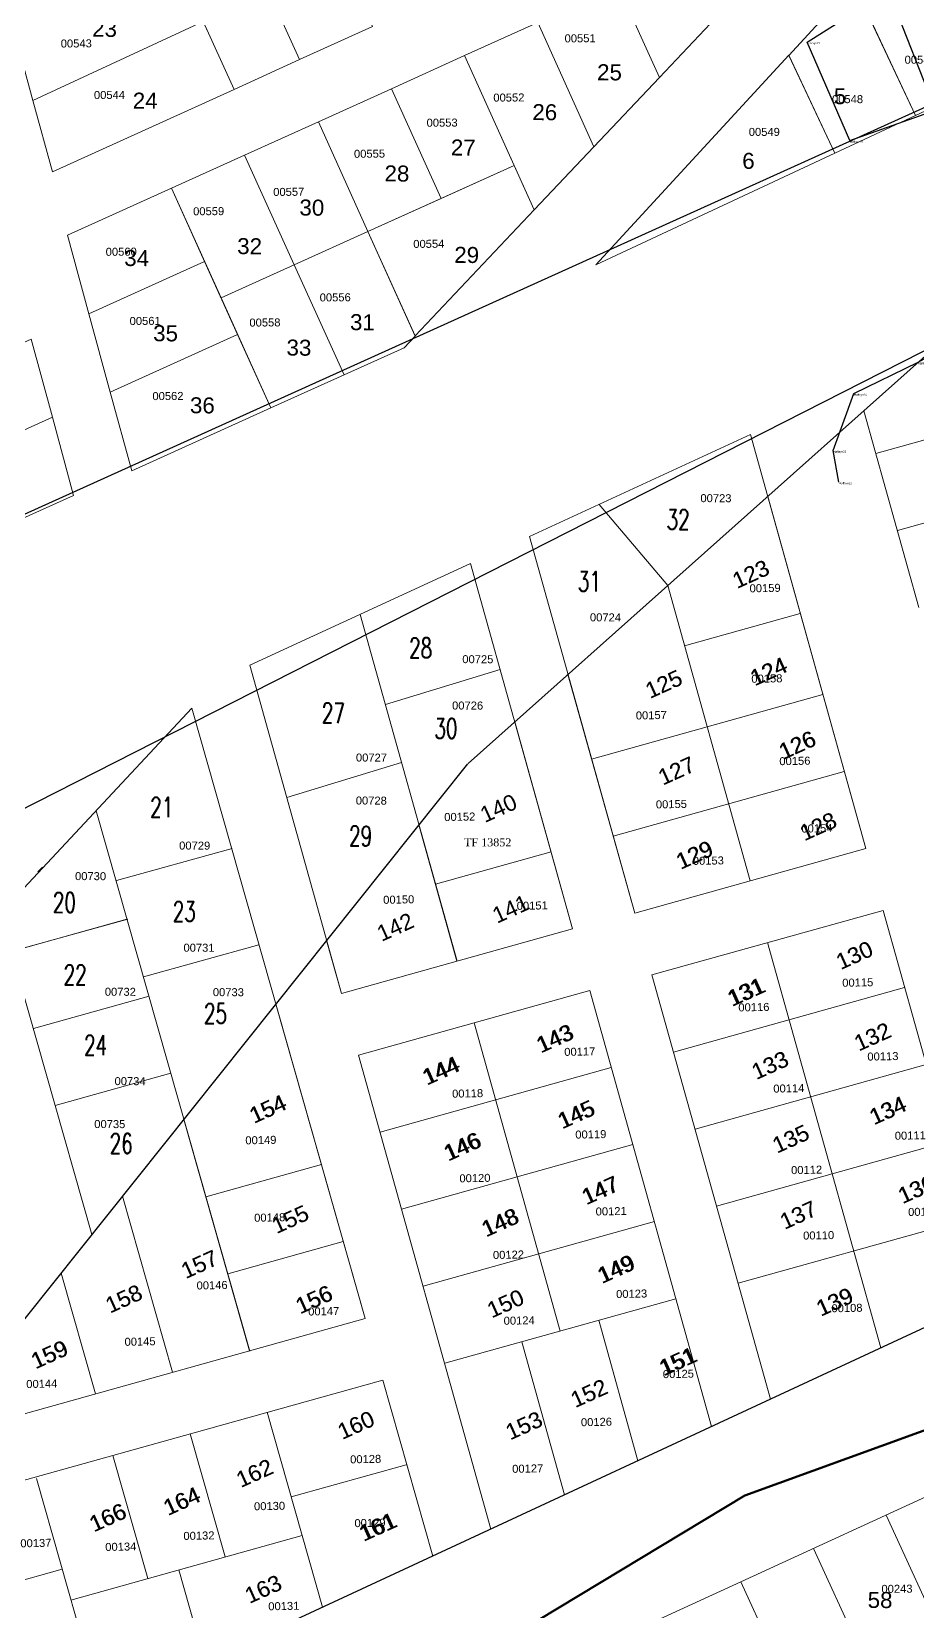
# Model space of a CAD drawing. Header units: metres. Extents: x 251686 to 255059, y 1627526 to 1631912.
# Drawn here: x 253431.5 to 253542.2, y 1629993.5 to 1630190.9 of the extents above; entities that cross this region are included whole.
import ezdxf
from ezdxf.enums import TextEntityAlignment as Align

# ---------------------------------------------------------------- set-up
doc = ezdxf.new("R2010")
doc.units = ezdxf.units.M
doc.header["$MEASUREMENT"] = 0
for name, color, linetype in [('A_revoir_niveau_0', 7, 'Continuous'), ('limites_parcelles', 7, 'Continuous'), ('limites_sections', 7, 'Continuous'), ('limites_tf', 7, 'Continuous'), ('numero_lot', 7, 'Continuous'), ('numero_parcelle', 7, 'Continuous')]:
    doc.layers.add(name, color=color, linetype=linetype)
doc.layers.add('Numero_TF', color=7, linetype='Continuous', lineweight=0)
doc.styles.add('Style-Arial', font='arial.ttf')
doc.styles.add('Style-FANCY', font='times.ttf')
doc.styles.add('Style-STANDARD', font='STANDARD.shx')
doc.styles.add('Styledgn000', font='dgn000.shx')

# ---------------------------------------------------------------- blocks, each defined once
blk = doc.blocks.new('*U125')
at = {"color": 7, "linetype": 'Continuous', "lineweight": 30}
for p, q in [((0.424759, 34.519368, 0.000007), (0.912737, 50.202607, 0.000007)), ((0.912737, 50.202607, 0.000007), (21.815799, 48.375721, 0.000007)), ((21.815799, 48.375721, 0.000007), (21.33018, 33.126481, 0.000007)), ((-14.366186, 14.83066, 0.000007), (-21.074376, 35.133549, 0.000007)), ((-21.074376, 35.133549, 0.000007), (-11.355527, 34.972944, 0.000007)), ((-11.355527, 34.972944, 0.000007), (0.424759, 34.519368, 0.000007)), ((-5.544273, 18.602794, 0.000007), (-11.355527, 34.972944, 0.000007)), ((0.424759, 34.519368, 0.000007), (21.33018, 33.126481, 0.000007)), ((-40.753208, 32.416124, 0.000007), (-33.436425, 32.909189, 0.000007)), ((-32.003922, 7.504339, 0.000007), (-40.753208, 32.416124, 0.000007)), ((-33.436425, 32.909189, 0.000007), (-29.508968, 33.084341, 0.000007)), ((-29.508968, 33.084341, 0.000007), (-22.431405, 11.434797, 0.000007)), ((26.973159, 32.809284, 0.000007), (-5.544273, 18.602794, 0.000007)), ((21.33018, 33.126481, 0.000007), (26.973159, 32.809284, 0.000007)), ((-5.544273, 18.602794, 0.000007), (-14.366186, 14.83066, 0.000007)), ((50.608737, 11.216902, 0.000007), (64.558169, 17.400906, 0.000007)), ((64.558169, 17.400906, 0.000007), (68.46952, 5.505061, 0.000007)), ((-59.893992, 11.480442, 0.000007), (-48.525256, 15.365228, 0.000007)), ((-48.525256, 15.365228, 0.000007), (-43.153327, 2.155467, 0.000007)), ((-61.12722, 13.730821, 0.000007), (-59.893992, 11.480442, 0.000007)), ((-70.062342, 5.065506, 0.000007), (-59.893992, 11.480442, 0.000007)), ((-54.032371, -3.465059, 0.000007), (-59.893992, 11.480442, 0.000007)), ((-22.431405, 11.434797, 0.000007), (-32.003922, 7.504339, 0.000007)), ((22.93396, 0.179315, 0.000007), (50.608737, 11.216902, 0.000007)), ((50.608737, 11.216902, 0.000007), (53.111684, 2.402923, 0.000007)), ((-64.706134, -7.260841, 0.000007), (-70.062342, 5.065506, 0.000007)), ((-43.153327, 2.155467, 0.000007), (-54.032371, -3.465059, 0.000007)), ((13.334092, -4.565, 0.000007), (22.93396, 0.179315, 0.000007)), ((-64.706134, -7.260841, 0.000007), (-54.032371, -3.465059, 0.000007)), ((4.065266, -9.011877, 0.000007), (13.334092, -4.565, 0.000007)), ((9.463608, -30.711784, 0.000007), (4.065266, -9.011877, 0.000007)), ((-11.888592, -16.073073, 0.000007), (-3.031716, -12.104795, 0.000007)), ((-3.031716, -12.104795, 0.000007), (2.366423, -32.767342, 0.000007)), ((-21.99105, -20.128371, 0.000007), (-11.888592, -16.073073, 0.000007)), ((-32.624524, -25.676973, 0.000007), (-21.99105, -20.128371, 0.000007)), ((-29.05057, -40.835853, 0.000007), (-32.624524, -25.676973, 0.000007)), ((-52.723416, -33.01474, 0.000007), (-41.063352, -27.910447, 0.000007)), ((-41.063352, -27.910447, 0.000007), (-35.876208, -42.612248, 0.000007)), ((-56.165445, -34.950888, 0.000007), (-52.723416, -33.01474, 0.000007)), ((-52.723416, -33.01474, 0.000007), (-52.165762, -33.260012, 0.000007)), ((-64.21641, -38.87483, 0.000007), (-56.165445, -34.950888, 0.000007)), ((-66.789287, -45.989095, 0.000007), (-64.21641, -38.87483, 0.000007)), ((-66.079708, -49.935867, 0.000007), (-66.789287, -45.989095, 0.000007))]:
    blk.add_line(p, q, dxfattribs=at)
at = {"color": 7, "linetype": 'Continuous', "lineweight": 30, "style": 'Style-Arial'}
for s, height, p in [('etalfaye9', 0.25, (0.912737, 50.202607, 0.000007)), ('etalfaye1', 0.25, (21.815799, 48.375721, 0.000007)), ('etalfaye6', 0.25, (-21.074376, 35.133549, 0.000007)), ('etalfaye7', 0.25, (-11.355527, 34.972944, 0.000007)), ('etalfaye8', 0.25, (0.424759, 34.519368, 0.000007)), ('etalfaye14', 0.25, (-40.753208, 32.416124, 0.000007)), ('etalfaye10', 0.25, (-33.436425, 32.909189, 0.000007)), ('etalfaye11', 0.25, (-29.508968, 33.084341, 0.000007)), ('etalfaye2', 0.25, (21.33018, 33.126481, 0.000007)), ('etalfaye3', 0.25, (26.973159, 32.809284, 0.000007)), ('Fondation', 1, (-16.445344, 27.328313, 0.000007)), ('etalfaye4', 0.25, (-5.544273, 18.602794, 0.000007)), ('etalfaye42', 0.25, (64.558169, 17.400906, 0.000007)), ('etalfaye17', 0.25, (-48.525256, 15.365228, 0.000007)), ('etalfaye5', 0.25, (-14.366186, 14.83066, 0.000007)), ('etalfaye15', 0.25, (-61.12722, 13.730821, 0.000007)), ('etalfaye16', 0.25, (-59.893992, 11.480442, 0.000007)), ('etalfaye12', 0.25, (-22.431405, 11.434797, 0.000007)), ('etalfaye41', 0.25, (50.608737, 11.216902, 0.000007)), ('DSCOS', 1, (-54.100599, 7.292217, 0.000007)), ('etalfaye13', 0.25, (-32.003922, 7.504339, 0.000007)), ('etalfaye21', 0.25, (-70.062342, 5.065506, 0.000007)), ('etalfaye43', 0.25, (68.46952, 5.505061, 0.000007)), ('etalfaye18', 0.25, (-43.153327, 2.155467, 0.000007)), ('etalfaye40', 0.25, (53.111684, 2.402923, 0.000007)), ('etalfaye39', 0.25, (22.93396, 0.179315, 0.000007)), ('etalfaye19', 0.25, (-54.032371, -3.465059, 0.000007)), ('etalfaye38', 0.25, (13.334092, -4.565, 0.000007)), ('etalfaye20', 0.25, (-64.706134, -7.260841, 0.000007)), ('etalfaye37', 0.25, (4.065266, -9.011877, 0.000007)), ('etalfaye34', 0.25, (-3.031716, -12.104795, 0.000007)), ('etalfaye33', 0.25, (-11.888592, -16.073073, 0.000007)), ('etalfaye32', 0.25, (-21.99105, -20.128371, 0.000007)), ('etalfaye31', 0.25, (-32.624524, -25.676973, 0.000007)), ('etalfaye28', 0.25, (-41.063352, -27.910447, 0.000007)), ('etalfaye36', 0.25, (9.463608, -30.711784, 0.000007)), ('etalfaye26', 0.25, (-52.723416, -33.01474, 0.000007)), ('etalfaye27', 0.25, (-52.165762, -33.260012, 0.000007)), ('etalfaye35', 0.25, (2.366423, -32.767342, 0.000007)), ('etalfaye25', 0.25, (-56.165445, -34.950888, 0.000007)), ('etalfaye24', 0.25, (-64.21641, -38.87483, 0.000007)), ('etalfaye30', 0.25, (-29.05057, -40.835853, 0.000007)), ('etalfaye29', 0.25, (-35.876208, -42.612248, 0.000007)), ('etalfaye23', 0.25, (-66.789287, -45.989095, 0.000007)), ('etalfaye22', 0.25, (-66.079708, -49.935867, 0.000007))]:
    blk.add_text(s, height=height, rotation=359.3981, dxfattribs=at).set_placement(p, align=Align.TOP_LEFT)

msp = doc.modelspace()

# ---------------------------------------------------------------- linework, layer by layer
at = {"layer": 'A_revoir_niveau_0', "color": 4, "linetype": 'Continuous', "lineweight": 13}
msp.add_line((253432.309265, 1630085.91767), (253432.873312, 1630086.522515), dxfattribs=at)
at = {"layer": 'A_revoir_niveau_0', "color": 7, "linetype": 'Continuous', "lineweight": 13, "flags": 128}
for points in [[(253491.914668, 1630104.692804), (253491.919233, 1630104.692788), (253491.910528, 1630104.692819)], [(253491.914673, 1630104.692812), (253491.916496, 1630104.692805), (253491.914673, 1630104.692812), (253491.91285, 1630104.692819)]]:
    msp.add_lwpolyline(points, close=True, dxfattribs=at)
for points in [[(253491.914668, 1630104.692805), (253491.914668, 1630104.692805), (253491.914668, 1630104.692805)], [(253450.546066, 1630055.002971), (253450.546066, 1630055.002971)]]:
    msp.add_lwpolyline(points, dxfattribs=at)
at = {"layer": 'A_revoir_niveau_0', "color": 7, "linetype": 'Continuous', "lineweight": 13}
msp.add_circle((253450.546066, 1630055.002972), 0.002646, dxfattribs=at)
at = {"layer": 'limites_parcelles', "color": 7, "linetype": 'Continuous', "lineweight": 0}
for p, q in [((253565.962109, 1630146.288258), (253537.062823, 1630138.222462)), ((253542.439363, 1630118.95894), (253535.548011, 1630143.543962)), ((253493.751986, 1630127.853692), (253521.381474, 1630140.57514)), ((253535.80879, 1630088.833814), (253521.381474, 1630140.57514)), ((253568.650379, 1630136.656497), (253539.751093, 1630128.590701)), ((253535.800637, 1630088.832694), (253523.528325, 1630132.842254)), ((253502.459204, 1630131.862757), (253511.040162, 1630121.719794)), ((253493.751986, 1630127.853692), (253506.908483, 1630080.758325)), ((253458.787851, 1630111.755152), (253486.391461, 1630124.464685)), ((253486.391461, 1630124.464685), (253499.141192, 1630078.823422)), ((253511.03211, 1630121.717263), (253521.347969, 1630084.792807)), ((253472.589692, 1630118.109935), (253484.693042, 1630074.786671)), ((253513.140891, 1630114.168606), (253527.590552, 1630118.206504)), ((253470.239885, 1630070.747937), (253458.787851, 1630111.755152)), ((253475.743408, 1630106.836452), (253490.089444, 1630111.227529)), ((253498.558984, 1630110.617188), (253506.901315, 1630080.756898)), ((253501.517767, 1630100.018445), (253530.417089, 1630108.094241)), ((253427.626023, 1630080.757219), (253451.527267, 1630106.387214)), ((253473.216688, 1630030.125703), (253451.527267, 1630106.387214)), ((253491.907558, 1630104.690145), (253499.134283, 1630078.821906)), ((253463.406536, 1630095.216658), (253477.758223, 1630099.609465)), ((253504.209041, 1630090.387674), (253533.108363, 1630098.463469)), ((253458.788446, 1630026.022189), (253439.576645, 1630093.572217)), ((253479.931001, 1630091.806268), (253484.686626, 1630074.785001)), ((253456.57113, 1630088.871966), (253442.123193, 1630084.837705)), ((253481.996352, 1630084.415769), (253496.44301, 1630088.452678)), ((253506.901315, 1630080.756898), (253535.800637, 1630088.832694)), ((253509.063522, 1630073.049048), (253537.952844, 1630081.12488)), ((253537.952844, 1630081.12488), (253551.666162, 1630032.125089)), ((253439.046344, 1630040.602578), (253427.626023, 1630080.757219)), ((253428.98532, 1630075.977838), (253443.433258, 1630080.012099)), ((253443.52572, 1630080.037917), (253429.077782, 1630076.003656)), ((253470.233961, 1630070.746114), (253468.388783, 1630077.352814)), ((253470.233961, 1630070.746114), (253499.134283, 1630078.821906)), ((253523.498183, 1630077.087), (253537.655618, 1630026.455596)), ((253459.932976, 1630076.832157), (253445.485038, 1630072.797896)), ((253523.872403, 1630020.045279), (253509.063522, 1630073.049048)), ((253511.754792, 1630063.417276), (253540.644114, 1630071.493108)), ((253418.472581, 1630014.839357), (253462.045779, 1630069.403395)), ((253446.215197, 1630070.40607), (253431.767259, 1630066.371809)), ((253473.211437, 1630030.125108), (253462.040058, 1630069.401665)), ((253472.387179, 1630063.041296), (253501.286502, 1630071.117092)), ((253501.286502, 1630071.117092), (253516.51004, 1630016.631817)), ((253497.595921, 1630028.552129), (253486.83383, 1630067.076205)), ((253488.933609, 1630003.811218), (253472.387179, 1630063.041296)), ((253475.078449, 1630053.409524), (253503.977772, 1630061.48532)), ((253514.447066, 1630053.786501), (253543.336388, 1630061.862333)), ((253448.904673, 1630060.774222), (253434.456735, 1630056.739961)), ((253458.764786, 1630026.090199), (253450.542035, 1630055.002052)), ((253477.769723, 1630043.778753), (253506.669045, 1630051.854548)), ((253517.139339, 1630044.155726), (253546.028662, 1630052.231557)), ((253467.739796, 1630049.360973), (253453.29415, 1630045.32706)), ((253449.132022, 1630023.400933), (253442.874344, 1630045.399651)), ((253480.460997, 1630034.147981), (253509.360319, 1630042.223777)), ((253519.831613, 1630034.52495), (253548.720935, 1630042.600782)), ((253470.476116, 1630039.743039), (253456.029466, 1630035.70813)), ((253439.500254, 1630020.710663), (253435.208663, 1630035.800243)), ((253483.152267, 1630024.516209), (253512.051589, 1630032.592005)), ((253473.211437, 1630030.125108), (253418.873341, 1630014.951039)), ((253507.312537, 1630012.35097), (253502.410807, 1630029.897767)), ((253498.123073, 1630008.081094), (253492.780035, 1630027.206494)), ((253475.400691, 1630022.43016), (253421.02556, 1630007.246224)), ((253481.658362, 1630000.429442), (253475.400691, 1630022.43016)), ((253467.883183, 1629994.029095), (253460.95304, 1630018.395255)), ((253455.698784, 1630000.316093), (253451.321276, 1630015.705985)), ((253446.066016, 1629997.625826), (253441.688508, 1630013.015719)), ((253440.820641, 1629979.513631), (253432.115993, 1630010.118233)), ((253478.358489, 1630011.835421), (253463.961892, 1630007.815331)), ((253520.15257, 1629997.222573), (253547.572164, 1630009.796001)), ((253550.837629, 1629978.289401), (253538.33289, 1630005.55839)), ((253465.330549, 1630003.005363), (253436.434252, 1629994.936556)), ((253541.746968, 1629974.121497), (253529.24323, 1630001.390477)), ((253435.340123, 1629998.783528), (253420.11068, 1629994.530442)), ((253453.411635, 1629986.419253), (253449.917923, 1629998.701937)), ((253485.762871, 1629981.453791), (253520.15257, 1629997.222573)), ((253532.6573, 1629969.952584), (253520.15257, 1629997.222573))]:
    msp.add_line(p, q, dxfattribs=at)
at = {"layer": 'limites_parcelles', "color": 7, "linetype": 'Continuous', "lineweight": 0, "elevation": 0.000001, "flags": 128}
for points in [[(253464.346168, 1630161.783365), (253473.566541, 1630165.954712), (253479.476871, 1630152.897516), (253478.07434, 1630151.435984), (253470.567778, 1630148.038843), (253464.346168, 1630161.783365)], [(253455.207834, 1630157.648933), (253464.348162, 1630161.777363), (253470.567778, 1630148.038843), (253461.429444, 1630143.90441), (253455.207834, 1630157.648933)]]:
    msp.add_lwpolyline(points, dxfattribs=at)
at = {"layer": 'limites_parcelles', "color": 7, "linetype": 'Continuous', "lineweight": 0}
for points in [[(253504.818668, 1630196.617002, 0.000001), (253532.678883, 1630209.221833, 0.000001), (253509.994732, 1630185.216575, 0.000001)], [(253458.116939, 1630202.629911, 0.000001), (253467.43383, 1630206.340156, 0.000001), (253474.131385, 1630191.588135, 0.000001), (253465.013041, 1630187.444681, 0.000001)], [(253449.738441, 1630199.293683, 0.000001), (253458.116939, 1630202.629911, 0.000001), (253465.013041, 1630187.444681, 0.000001), (253456.819136, 1630183.72026, 0.000001)], [(253449.449112, 1630199.934986, 0.000001), (253452.969003, 1630192.189296, 0.000001), (253431.679683, 1630182.345585, 0.000001), (253429.239033, 1630191.275146, 0.000001)], [(253547.387703, 1630197.583424, 0.000001), (253536.373305, 1630192.433955, 0.000001), (253542.013781, 1630180.472042, 0.000001), (253553.031174, 1630185.615508, 0.000001)], [(253504.830673, 1630196.621989, 0.000001), (253509.997725, 1630185.209572, 0.000001), (253501.803649, 1630176.547148, 0.000001), (253494.776905, 1630192.073515, 0.000001)], [(253534.308887, 1630196.81112, 0.000001), (253542.013781, 1630180.472042, 0.000001), (253531.923842, 1630175.760606, 0.000001), (253526.168619, 1630187.964639, 0.000001)], [(253452.969003, 1630192.189296, 0.000001), (253456.819137, 1630183.72126, 0.000001), (253434.122323, 1630173.406022, 0.000001), (253431.679683, 1630182.345585, 0.000001)], [(253494.776905, 1630192.073515, 0.000001), (253501.807639, 1630176.537144, 0.000001), (253494.358394, 1630168.66794, 0.000001), (253485.638571, 1630187.940082, 0.000001)], [(253476.500234, 1630183.80365, 0.000001), (253485.638569, 1630187.938082, 0.000001), (253491.844213, 1630174.225576, 0.000001), (253482.705877, 1630170.090144, 0.000001)], [(253526.163631, 1630187.975645, 0.000001), (253531.923842, 1630175.760606, 0.000001), (253502.041215, 1630161.807891, 0.000001)], [(253467.360899, 1630179.668218, 0.000001), (253476.499234, 1630183.803651, 0.000001), (253482.704877, 1630170.090145, 0.000001), (253473.566542, 1630165.955712, 0.000001)], [(253458.141525, 1630175.49687, 0.000001), (253467.360899, 1630179.668218, 0.000001), (253473.565542, 1630165.955713, 0.000001), (253464.347169, 1630161.784364, 0.000001)], [(253449.00219, 1630171.361439, 0.000001), (253458.140525, 1630175.496871, 0.000001), (253464.346168, 1630161.783365, 0.000001), (253455.207834, 1630157.648933, 0.000001)], [(253473.566542, 1630165.955712, 0.000001), (253491.843213, 1630174.225577, 0.000001), (253494.358394, 1630168.66794, 0.000001), (253479.469887, 1630152.912523, 0.000001)], [(253449.00119, 1630171.36144, 0.000001), (253453.137623, 1630162.223103, 0.000001), (253438.688769, 1630155.68623, 0.000001), (253436.024034, 1630165.490026, 0.000001)], [(253453.137623, 1630162.223103, 0.000001), (253457.274055, 1630153.084766, 0.000001), (253441.355505, 1630145.883432, 0.000001), (253438.689769, 1630155.686229, 0.000001)], [(253414.905582, 1630145.01613, 0.000001), (253431.467429, 1630152.500791, 0.000001), (253434.111225, 1630142.755017, 0.000001), (253419.013072, 1630135.931824, 0.000001)], [(253457.274055, 1630153.084766, 0.000001), (253461.429444, 1630143.90441, 0.000001), (253444.032191, 1630136.032624, 0.000001), (253441.355505, 1630145.883432, 0.000001)], [(253434.111225, 1630142.755017, 0.000001), (253436.764989, 1630132.979232, 0.000001), (253423.120559, 1630126.845518, 0.000001), (253419.013072, 1630135.931824, 0.000001)]]:
    msp.add_3dface(points, dxfattribs=at)
at = {"layer": 'limites_sections', "color": 112, "linetype": 'Continuous', "lineweight": 40, "flags": 128}
msp.add_lwpolyline([(253571.047075, 1630723.599568), (253600.186297, 1630706.548526), (253621.817231, 1630711.994443), (253628.041124, 1630687.554872), (253678.208666, 1630517.218459), (253711.262634, 1630399.425895), (253749.054407, 1630241.188111), (253786.719032, 1630083.077529), (253667.019158, 1630061.048467), (253520.677582, 1630008.003458), (253349.874626, 1629905.007271), (253370.894891, 1630071.745612), (253278.664905, 1630062.128606), (253271.082561, 1630189.80614), (253238.792095, 1630544.179111), (253486.322083, 1630710.425653), (253532.904976, 1630728.2652), (253571.047075, 1630723.599568)], close=True, dxfattribs=at)
msp.add_lwpolyline([(253292.368569, 1629875.259507), (253349.874626, 1629905.007271), (253520.677582, 1630008.003458), (253667.019158, 1630061.048467), (253786.496524, 1630083.300136), (253799.369555, 1630038.162516), (253856.42032, 1629838.716605), (253798.767932, 1629726.383844), (253582.750222, 1629367.142066), (253514.635914, 1629393.291819), (253503.680442, 1629399.747351), (253463.160636, 1629612.887361), (253394.946971, 1629619.275828), (253335.500213, 1629603.463117), (253325.488232, 1629598.583625), (253296.433833, 1629591.041829)], dxfattribs=at)
at = {"layer": 'limites_tf', "color": 5, "linetype": 'Continuous', "lineweight": 30}
for p, q in [((253486.068768, 1630099.492176), (253545.168974, 1630152.109309)), ((253545.182213, 1630152.106053), (253369.566582, 1630062.844335)), ((253354.575236, 1629934.786367), (253486.046311, 1630099.45411)), ((253545.588951, 1630030.137), (253463.971599, 1629992.211195))]:
    msp.add_line(p, q, dxfattribs=at)
at = {"layer": 'limites_tf', "color": 5, "linetype": 'Continuous', "lineweight": 30, "elevation": 0.000001, "flags": 128}
msp.add_lwpolyline([(253548.016539, 1630236.325605), (253564.532354, 1630191.099612), (253272.339917, 1630059.131794), (253275.887626, 1630063.654776), (253281.717567, 1630158.440612), (253316.436819, 1630191.875884), (253332.171432, 1630206.5114), (253337.580721, 1630195.943993), (253395.310345, 1630207.028158), (253414.974952, 1630206.411548), (253417.55458, 1630207.314499), (253487.823971, 1630231.637666), (253546.976117, 1630239.14669), (253548.016539, 1630236.325605)], close=True, dxfattribs=at)

# ---------------------------------------------------------------- block references
at = {"layer": 'A_revoir_niveau_0', "color": 7, "linetype": 'Continuous', "lineweight": 30}
msp.add_blockref('*U125', (253598.517208, 1630184.571876, -0.000006), dxfattribs=at)

# ---------------------------------------------------------------- texts
at = {"layer": 'numero_lot', "color": 7, "linetype": 'Continuous', "lineweight": 0, "style": 'Style-STANDARD', "width": 0.73835}
for s, p in [('32', (253512.33242, 1630129.960739)), ('31', (253501.23885, 1630122.236039)), ('28', (253480.147789, 1630113.920736)), ('27', (253469.234466, 1630105.785904)), ('30', (253483.306768, 1630103.854305)), ('21', (253447.786142, 1630094.017746)), ('29', (253472.641764, 1630090.415571)), ('20', (253435.613755, 1630082.122673)), ('23', (253450.592526, 1630080.976413)), ('22', (253436.953985, 1630073.05873)), ('25', (253454.504032, 1630068.222892)), ('24', (253439.516484, 1630064.261861)), ('26', (253442.713244, 1630051.987609))]:
    msp.add_text(s, height=2.49879, rotation=359.79223, dxfattribs=at).set_placement(p, align=Align.MIDDLE_CENTER)
at = {"layer": 'numero_lot', "color": 7, "linetype": 'Continuous', "lineweight": 13, "style": 'Style-Arial'}
msp.add_text('58', height=2, rotation=359.50053, dxfattribs=at).set_placement((253536.033034, 1629995.954091), align=Align.TOP_LEFT)
at = {"layer": 'numero_lot', "color": 7, "linetype": 'Continuous', "lineweight": 0, "char_height": 2, "attachment_point": 1}
for s, insert, rotation, line_spacing_factor, style in [('\\fArial|b0|i0|c00|p39;23', (253439.093534, 1630192.297952, 0.000001), 359.53028375, 0.6, 'Styledgn000'), ('\\fArial|b0|i0|c00|p39;25', (253502.212345, 1630186.869718, 0.000001), 359.43900802, 0.6, 'Styledgn000'), ('\\fArial|b0|i0|c00|p39;5', (253531.796307, 1630183.865725, 0.000001), 0.12118064, 0.6, 'Styledgn000'), ('\\fArial|b0|i0|c00|p39;24', (253444.17118, 1630183.31968, 0.000001), 359.53028375, 0.6, 'Styledgn000'), ('\\fArial|b0|i0|c00|p39;26', (253494.120161, 1630181.883128, 0.000001), 359.43900802, 0.6, 'Styledgn000'), ('\\fArial|b0|i0|c00|p39;27', (253483.931478, 1630177.461857, 0.000001), 359.43900802, 0.6, 'Styledgn000'), ('\\fArial|b0|i0|c00|p39;6', (253520.341711, 1630175.783737, 0.000001), 0.12118064, 0.6, 'Styledgn000'), ('\\fArial|b0|i0|c00|p39;28', (253475.639084, 1630174.224539, 0.000001), 359.43900802, 0.6, 'Styledgn000'), ('\\fArial|b0|i0|c00|p39;30', (253465.005708, 1630169.959994, 0.000001), 359.43900802, 0.6, 'Styledgn000'), ('\\fArial|b0|i0|c00|p39;32', (253457.225185, 1630165.136977, 0.000001), 359.43900802, 0.6, 'Styledgn000'), ('\\fArial|b0|i0|c00|p39;29', (253484.361484, 1630164.045337, 0.000001), 359.43900802, 0.6, 'Styledgn000'), ('\\fArial|b0|i0|c00|p39;34', (253443.108642, 1630163.652144, 0.000001), 359.43900802, 0.6, 'Styledgn000'), ('\\fArial|b0|i0|c00|p39;35', (253446.721971, 1630154.251135, 0.000001), 359.43900802, 0.6, 'Styledgn000'), ('\\fArial|b0|i0|c00|p39;31', (253471.329118, 1630155.639405, 0.000001), 359.43900802, 0.6, 'Styledgn000'), ('\\fArial|b0|i0|c00|p39;33', (253463.391789, 1630152.458837, 0.000001), 359.43900802, 0.6, 'Styledgn000'), ('\\fArial|b0|i0|c00|p39;36', (253451.321778, 1630145.24925, 0.000001), 359.43900802, 0.6, 'Styledgn000'), ('\\fArial|b0|i0|c00|p39;123', (253518.869637, 1630123.099727), 24.27175487, 0.72, 'Style-FANCY'), ('\\fArial|b0|i0|c00|p39;123', (253518.894055, 1630123.110738), 24.27175487, 0.72, 'Style-FANCY'), ('\\fArial|b0|i0|c00|p39;124', (253521.082646, 1630110.931453), 24.27175487, 0.72, 'Style-FANCY'), ('\\fArial|b0|i0|c00|p39;124', (253521.145726, 1630110.959898), 24.27175487, 0.72, 'Style-FANCY'), ('\\fArial|b0|i0|c00|p39;125', (253507.989984, 1630109.355887), 24.27175487, 0.72, 'Style-FANCY'), ('\\fArial|b0|i0|c00|p39;125', (253508.014402, 1630109.366898), 24.27175487, 0.72, 'Style-FANCY'), ('\\fArial|b0|i0|c00|p39;126', (253524.667088, 1630101.732875), 24.27175487, 0.72, 'Style-FANCY'), ('\\fArial|b0|i0|c00|p39;126', (253524.724063, 1630101.758567), 24.27175487, 0.72, 'Style-FANCY'), ('\\fArial|b0|i0|c00|p39;127', (253509.591907, 1630098.521037), 24.27175487, 0.72, 'Style-FANCY'), ('\\fArial|b0|i0|c00|p39;127', (253509.616325, 1630098.532048), 24.27175487, 0.72, 'Style-FANCY'), ('\\fArial|b0|i0|c00|p39;140', (253487.343294, 1630093.848262), 24.27175487, 0.72, 'Style-FANCY'), ('\\fArial|b0|i0|c00|p39;128', (253527.287928, 1630091.565152), 24.27175487, 0.72, 'Style-FANCY'), ('\\fArial|b0|i0|c00|p39;128', (253527.312346, 1630091.576163), 24.27175487, 0.72, 'Style-FANCY'), ('\\fArial|b0|i0|c00|p39;129', (253511.818448, 1630087.996139), 24.27175487, 0.72, 'Style-FANCY'), ('\\fArial|b0|i0|c00|p39;129', (253511.875423, 1630088.02183), 24.27175487, 0.72, 'Style-FANCY'), ('\\fArial|b0|i0|c00|p39;141', (253488.867364, 1630081.263319), 24.27175487, 0.72, 'Style-FANCY'), ('\\fArial|b0|i0|c00|p39;142', (253474.443649, 1630079.001702), 24.27175487, 0.72, 'Style-FANCY'), ('\\fArial|b0|i0|c00|p39;130', (253531.823888, 1630075.468684), 24.27175487, 0.72, 'Style-FANCY'), ('\\fArial|b0|i0|c00|p39;130', (253531.848306, 1630075.479695), 24.27175487, 0.72, 'Style-FANCY'), ('\\fArial|b0|i0|c00|p39;131', (253518.229657, 1630070.866333), 24.27175487, 0.72, 'Style-FANCY'), ('\\fArial|b0|i0|c00|p39;131', (253518.376166, 1630070.932397), 24.27175487, 0.72, 'Style-FANCY'), ('\\fArial|b0|i0|c00|p39;143', (253494.339457, 1630065.052835), 24.27175487, 0.72, 'Style-FANCY'), ('\\fArial|b0|i0|c00|p39;143', (253494.435094, 1630065.09596), 24.27175487, 0.72, 'Style-FANCY'), ('\\fArial|b0|i0|c00|p39;132', (253534.08517, 1630065.28646), 24.27175487, 0.72, 'Style-FANCY'), ('\\fArial|b0|i0|c00|p39;132', (253534.109587, 1630065.297471), 24.27175487, 0.72, 'Style-FANCY'), ('\\fArial|b0|i0|c00|p39;133', (253521.273233, 1630061.723657), 24.27175487, 0.72, 'Style-FANCY'), ('\\fArial|b0|i0|c00|p39;133', (253521.297651, 1630061.734668), 24.27175487, 0.72, 'Style-FANCY'), ('\\fArial|b0|i0|c00|p39;144', (253480.087728, 1630061.025012), 24.27175487, 0.72, 'Style-FANCY'), ('\\fArial|b0|i0|c00|p39;144', (253480.222027, 1630061.085571), 24.27175487, 0.72, 'Style-FANCY'), ('\\fArial|b0|i0|c00|p39;154', (253458.478971, 1630056.249946), 24.27175487, 0.72, 'Style-FANCY'), ('\\fArial|b0|i0|c00|p39;154', (253458.542051, 1630056.27839), 24.27175487, 0.72, 'Style-FANCY'), ('\\fArial|b0|i0|c00|p39;145', (253497.009247, 1630055.565142), 24.27175487, 0.72, 'Style-FANCY'), ('\\fArial|b0|i0|c00|p39;145', (253497.104884, 1630055.608267), 24.27175487, 0.72, 'Style-FANCY'), ('\\fArial|b0|i0|c00|p39;134', (253535.980838, 1630056.07335), 24.27175487, 0.72, 'Style-FANCY'), ('\\fArial|b0|i0|c00|p39;134', (253536.043918, 1630056.101794), 24.27175487, 0.72, 'Style-FANCY'), ('\\fArial|b0|i0|c00|p39;146', (253482.892326, 1630051.598514), 24.27175487, 0.72, 'Style-FANCY'), ('\\fArial|b0|i0|c00|p39;135', (253523.865066, 1630052.525246), 24.27175487, 0.72, 'Style-FANCY'), ('\\fArial|b0|i0|c00|p39;135', (253523.889484, 1630052.536257), 24.27175487, 0.72, 'Style-FANCY'), ('\\fArial|b0|i0|c00|p39;146', (253482.764132, 1630051.540708), 24.27175487, 0.72, 'Style-FANCY'), ('\\fArial|b0|i0|c00|p39;147', (253500.018038, 1630046.077226), 24.27175487, 0.72, 'Style-FANCY'), ('\\fArial|b0|i0|c00|p39;147', (253500.113675, 1630046.120351), 24.27175487, 0.72, 'Style-FANCY'), ('\\fArial|b0|i0|c00|p39;136', (253539.561913, 1630046.21878), 24.27175487, 0.72, 'Style-FANCY'), ('\\fArial|b0|i0|c00|p39;136', (253539.618888, 1630046.244471), 24.27175487, 0.72, 'Style-FANCY'), ('\\fArial|b0|i0|c00|p39;155', (253461.302394, 1630042.472881), 24.27175487, 0.72, 'Style-FANCY'), ('\\fArial|b0|i0|c00|p39;155', (253461.326812, 1630042.483892), 24.27175487, 0.72, 'Style-FANCY'), ('\\fArial|b0|i0|c00|p39;148', (253487.494469, 1630042.061379), 24.27175487, 0.72, 'Style-FANCY'), ('\\fArial|b0|i0|c00|p39;148', (253487.590106, 1630042.104505), 24.27175487, 0.72, 'Style-FANCY'), ('\\fArial|b0|i0|c00|p39;137', (253524.815726, 1630043.004755), 24.27175487, 0.72, 'Style-FANCY'), ('\\fArial|b0|i0|c00|p39;137', (253524.840144, 1630043.015766), 24.27175487, 0.72, 'Style-FANCY'), ('\\fArial|b0|i0|c00|p39;157', (253449.952031, 1630036.848792), 24.27175487, 0.72, 'Style-FANCY'), ('\\fArial|b0|i0|c00|p39;157', (253449.976449, 1630036.859803), 24.27175487, 0.72, 'Style-FANCY'), ('\\fArial|b0|i0|c00|p39;149', (253501.978059, 1630036.240293), 24.27175487, 0.72, 'Style-FANCY'), ('\\fArial|b0|i0|c00|p39;149', (253502.106253, 1630036.298099), 24.27175487, 0.72, 'Style-FANCY'), ('\\fArial|b0|i0|c00|p39;158', (253440.494424, 1630032.539883), 24.27175487, 0.72, 'Style-FANCY'), ('\\fArial|b0|i0|c00|p39;158', (253440.518842, 1630032.550894), 24.27175487, 0.72, 'Style-FANCY'), ('\\fArial|b0|i0|c00|p39;156', (253464.254712, 1630032.439367), 24.27175487, 0.72, 'Style-FANCY'), ('\\fArial|b0|i0|c00|p39;156', (253464.311687, 1630032.465059), 24.27175487, 0.72, 'Style-FANCY'), ('\\fArial|b0|i0|c00|p39;150', (253488.206563, 1630031.937754), 24.27175487, 0.72, 'Style-FANCY'), ('\\fArial|b0|i0|c00|p39;150', (253488.23098, 1630031.948765), 24.27175487, 0.72, 'Style-FANCY'), ('\\fArial|b0|i0|c00|p39;139', (253529.338069, 1630032.143572), 24.27175487, 0.72, 'Style-FANCY'), ('\\fArial|b0|i0|c00|p39;139', (253529.395044, 1630032.169263), 24.27175487, 0.72, 'Style-FANCY'), ('\\fArial|b0|i0|c00|p39;159', (253431.183721, 1630025.571629), 24.27175487, 0.72, 'Style-FANCY'), ('\\fArial|b0|i0|c00|p39;159', (253431.240696, 1630025.597321), 24.27175487, 0.72, 'Style-FANCY'), ('\\fArial|b0|i0|c00|p39;151', (253509.694038, 1630024.695826), 24.27175487, 0.72, 'Style-FANCY'), ('\\fArial|b0|i0|c00|p39;151', (253509.840546, 1630024.761889), 24.27175487, 0.72, 'Style-FANCY'), ('\\fArial|b0|i0|c00|p39;152', (253498.646198, 1630020.730019), 24.27175487, 0.72, 'Style-FANCY'), ('\\fArial|b0|i0|c00|p39;152', (253498.670616, 1630020.74103), 24.27175487, 0.72, 'Style-FANCY'), ('\\fArial|b0|i0|c00|p39;160', (253469.517654, 1630016.751077), 24.27175487, 0.72, 'Style-FANCY'), ('\\fArial|b0|i0|c00|p39;160', (253469.542072, 1630016.762088), 24.27175487, 0.72, 'Style-FANCY'), ('\\fArial|b0|i0|c00|p39;153', (253490.518596, 1630016.697314), 24.27175487, 0.72, 'Style-FANCY'), ('\\fArial|b0|i0|c00|p39;153', (253490.543014, 1630016.708325), 24.27175487, 0.72, 'Style-FANCY'), ('\\fArial|b0|i0|c00|p39;162', (253456.84391, 1630010.746759), 24.27175487, 0.72, 'Style-FANCY'), ('\\fArial|b0|i0|c00|p39;162', (253456.868328, 1630010.75777), 24.27175487, 0.72, 'Style-FANCY'), ('\\fArial|b0|i0|c00|p39;164', (253447.727102, 1630007.242415), 24.27175487, 0.72, 'Style-FANCY'), ('\\fArial|b0|i0|c00|p39;164', (253447.790182, 1630007.27086), 24.27175487, 0.72, 'Style-FANCY'), ('\\fArial|b0|i0|c00|p39;166', (253438.475273, 1630005.199192), 24.27175487, 0.72, 'Style-FANCY'), ('\\fArial|b0|i0|c00|p39;166', (253438.532248, 1630005.224883), 24.27175487, 0.72, 'Style-FANCY'), ('\\fArial|b0|i0|c00|p39;161', (253472.182196, 1630004.018018), 24.27175487, 0.72, 'Style-FANCY'), ('\\fArial|b0|i0|c00|p39;161', (253472.328705, 1630004.084082), 24.27175487, 0.72, 'Style-FANCY'), ('\\fArial|b0|i0|c00|p39;163', (253457.924647, 1629996.257766), 24.27175487, 0.72, 'Style-FANCY'), ('\\fArial|b0|i0|c00|p39;163', (253457.949065, 1629996.268777), 24.27175487, 0.72, 'Style-FANCY')]:
    msp.add_mtext(s, dxfattribs=dict(at, insert=insert, rotation=rotation, line_spacing_factor=line_spacing_factor, style=style))
at = {"layer": 'numero_parcelle', "color": 5, "linetype": 'Continuous', "lineweight": 0, "style": 'Style-Arial'}
for s, rotation, p in [('00543', 0.37413, (253435.154811, 1630189.946612, 0.000021)), ('00551', 0.37413, (253498.136367, 1630190.590432, 0.000021)), ('00547', 0.07223, (253540.643707, 1630187.925121, -0.000019)), ('00544', 0.37413, (253439.306641, 1630183.509722, 0.000021)), ('00552', 0.37413, (253489.231223, 1630183.186827, 0.000021)), ('00548', 0.07223, (253531.564914, 1630182.996114, -0.000019)), ('00553', 0.37413, (253480.88535, 1630180.047238, 0.000021)), ('00549', 0.07223, (253521.161525, 1630178.904356, -0.000019)), ('00555', 0.37413, (253471.810413, 1630176.168342, 0.000021)), ('00557', 0.37413, (253461.713824, 1630171.401321, 0.000021)), ('00559', 0.37413, (253451.701309, 1630168.982206, 0.000021)), ('00560', 0.37413, (253440.773358, 1630163.919126, 0.000021)), ('00554', 0.37413, (253479.222887, 1630164.904743, 0.000021)), ('00556', 0.37413, (253467.524275, 1630158.217442, 0.000021)), ('00561', 0.37413, (253443.765399, 1630155.271026, 0.000021)), ('00558', 0.37413, (253458.738085, 1630155.074978, 0.000021)), ('00562', 0.37413, (253446.615464, 1630145.887454, 0.000021))]:
    msp.add_text(s, height=1, rotation=rotation, dxfattribs=at).set_placement(p, align=Align.TOP_LEFT)
at = {"layer": 'numero_parcelle', "color": 5, "lineweight": 0, "style": 'Style-Arial'}
for s, rotation, p in [('00723', 359.79223, (253515.120756, 1630133.138267)), ('00159', 1.13223, (253521.253988, 1630121.85827, 0.00127)), ('00724', 359.79223, (253501.311562, 1630118.245644)), ('00725', 359.79223, (253485.356703, 1630113.014793)), ('00158', 1.13223, (253521.477384, 1630110.554903, 0.00127)), ('00726', 359.79223, (253484.077619, 1630107.227038)), ('00157', 1.13223, (253507.031243, 1630105.97179, 0.00127)), ('00727', 359.79223, (253472.060178, 1630100.722692)), ('00156', 1.13223, (253524.976163, 1630100.258585, 0.00127)), ('00728', 359.79223, (253472.040695, 1630095.350107)), ('00155', 1.13223, (253509.541649, 1630094.856515, 0.00127)), ('00152', 1.13223, (253483.088077, 1630093.279969, 0.00127)), ('00154', 1.13223, (253527.731853, 1630091.832211, 0.00127)), ('00729', 359.79223, (253449.961659, 1630089.721726)), ('00153', 1.13223, (253514.159751, 1630087.794715, 0.00127)), ('00730', 359.79223, (253436.947495, 1630085.907322)), ('00150', 1.13223, (253475.456041, 1630082.937201, 0.00127)), ('00151', 1.13223, (253492.145291, 1630082.176895, 0.00127)), ('00731', 359.79223, (253450.502492, 1630076.959707)), ('00732', 359.79223, (253440.669376, 1630071.454814)), ('00733', 359.79223, (253454.172769, 1630071.405847)), ('00115', 1.13223, (253532.836886, 1630072.571173, 0.00127)), ('00116', 1.13223, (253519.851188, 1630069.487582, 0.00127)), ('00117', 1.13223, (253498.087656, 1630063.933615, 0.00127)), ('00113', 1.13223, (253535.978267, 1630063.344724, 0.00127)), ('00734', 359.79223, (253441.886969, 1630060.285349)), ('00114', 1.13223, (253524.221226, 1630059.3431, 0.00127)), ('00118', 1.13223, (253484.068254, 1630058.709385, 0.00127)), ('00735', 359.79223, (253439.351327, 1630054.921888)), ('00119', 1.13223, (253499.468865, 1630053.595446, 0.00127)), ('00111', 1.13223, (253539.401843, 1630053.450769, 0.00127)), ('00149', 1.13223, (253458.22542, 1630052.878173, 0.00127)), ('00120', 1.13223, (253484.983545, 1630048.126429, 0.00127)), ('00112', 1.13223, (253526.440081, 1630049.156103, 0.00127)), ('00121', 1.13223, (253502.012539, 1630043.986989, 0.00127)), ('00109', 1.13223, (253541.069605, 1630043.925962, 0.00127)), ('00148', 1.13223, (253459.327889, 1630043.202417)), ('00110', 1.13223, (253527.946799, 1630040.974278, 0.00127)), ('00122', 1.13223, (253489.174219, 1630038.550522, 0.00127)), ('00146', 1.13223, (253452.1271, 1630034.741386, 0.00127)), ('00123', 1.13223, (253504.570175, 1630033.67207, 0.00127)), ('00108', 1.13223, (253531.488867, 1630031.890363, 0.00127)), ('00147', 1.13223, (253466.078764, 1630031.483441, 0.00127)), ('00124', 1.13223, (253490.51354, 1630030.331735, 0.00127)), ('00145', 1.13223, (253443.124096, 1630027.703434, 0.00127)), ('00144', 1.13223, (253430.838857, 1630022.423553, 0.00127)), ('00125', 1.13223, (253510.417157, 1630023.65774, 0.00127)), ('00126', 1.13223, (253500.172888, 1630017.651513, 0.00127)), ('00128', 1.13223, (253471.322727, 1630013.013509, 0.00127)), ('00127', 1.13223, (253491.579018, 1630011.827775, 0.00127)), ('00130', 1.13223, (253459.308489, 1630007.145915, 0.00127)), ('00129', 1.13223, (253471.863469, 1630005.041507, 0.00127)), ('00137', 1.13223, (253430.100471, 1630002.517345, 0.00127)), ('00134', 1.13223, (253440.71206, 1630002.063741, 0.00127)), ('00132', 1.13223, (253450.484128, 1630003.44354, 0.00127)), ('00243', 0.50053, (253537.742785, 1629996.825978)), ('00131', 1.13223, (253461.090438, 1629994.648985, 0.00127))]:
    msp.add_text(s, height=1, rotation=rotation, dxfattribs=at).set_placement(p, align=Align.TOP_LEFT)
at = {"layer": 'numero_tf', "color": 4, "linetype": 'Continuous', "lineweight": 0, "insert": (253488.53162, 1630089.620793), "char_height": 1.999998, "attachment_point": 5, "rotation": 359.79327628, "line_spacing_factor": 0.40322, "style": 'Style-FANCY'}
msp.add_mtext('\\H0.500001x;TF 13852', dxfattribs=at)

doc.saveas('drawing.dxf')
